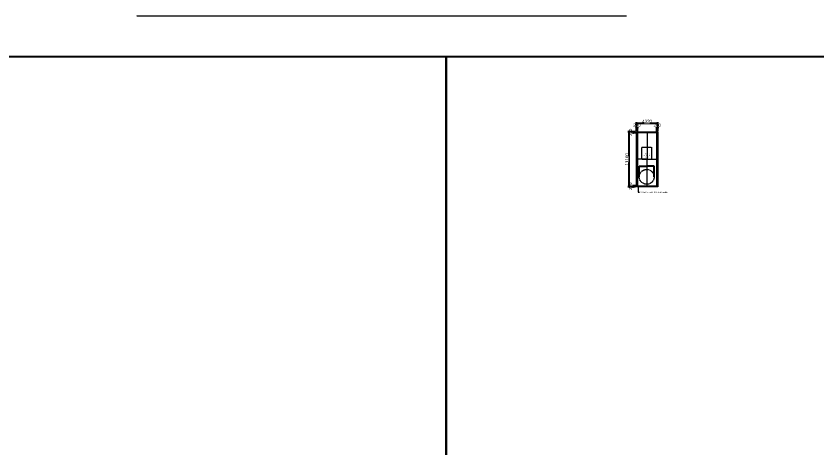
# Model space of a CAD drawing. Header units: millimetres. Extents: x 14826 to 891005, y -311366 to 56117.
# Drawn here: x 413278 to 574868, y -127624 to -40512 of the extents above; entities that cross this region are included whole.
import ezdxf

# ---------------------------------------------------------------- set-up
doc = ezdxf.new("R2010")
doc.units = ezdxf.units.MM
doc.linetypes.add('Hidden', pattern=[7.14375, 4.7625, -2.38125])
for name, color, linetype, lineweight in [('A-ANNO-DIMS', 7, 'Continuous', 9), ('A-DETL-HDLN', 7, 'Hidden', 9), ('A-WALL', 7, 'Continuous', 9), ('G-ANNO-TEXT', 7, 'Continuous', 9), ('S-FLOR-SYMB', 7, 'Continuous', 9), ('S-FNDN-IDEN', 7, 'Continuous', 9)]:
    doc.layers.add(name, color=color, linetype=linetype, lineweight=lineweight)
doc.styles.add('Arial', font='arial.ttf', dxfattribs={"height": 636.361708})
doc.styles.add('Arial_1', font='arial.ttf', dxfattribs={"height": 636.4})
doc.dimstyles.new('Greene_Arch_tick_-_2_5mm_Arial', dxfattribs={"dimscale": 304.8, "dimtxt": 255.06485, "dimasz": 0.656168, "dimexe": 0.787402, "dimexo": 0.492126, "dimgap": 0.246063, "dimtad": 1, "dimdec": 0, "dimzin": 0, "dimdsep": 46, "dimtxsty": 'Arial', "dimblk1": 'OBLIQUE', "dimblk2": 'OBLIQUE', "dimsah": 1, "dimcen": 0.09, "dimazin": 0, "dimtfac": 1, "dimtdec": 4, "dimtix": 1, "dimtmove": 0, "dimatfit": 3, "dimfxl": 1, "dimtvp": 1, "dimtfill": 1, "dimtolj": 1, "dimtzin": 0, "dimarcsym": 2})
doc.dimstyles.get("Standard").update_dxf_attribs({"dimtxt": 0.18, "dimasz": 0.18, "dimexe": 0.18, "dimexo": 0.0625, "dimgap": 0.09, "dimtad": 0, "dimtih": 1, "dimtoh": 1, "dimdec": 4, "dimzin": 0, "dimdsep": 46, "dimtxsty": 'Standard', "dimcen": 0.09, "dimadec": 0, "dimazin": 0, "dimtfac": 1, "dimtdec": 4, "dimtofl": 0, "dimtmove": 0, "dimatfit": 3, "dimfxl": 1, "dimtolj": 1, "dimtzin": 0, "dimarcsym": 0})

# ---------------------------------------------------------------- blocks, each defined once
blk = doc.blocks.new('_Oblique')
at = {"color": 0, "linetype": 'ByBlock', "lineweight": -2}
blk.add_line((-0.5, -0.5), (0.5, 0.5), dxfattribs=at)
blk = doc.blocks.new('*D578')
at = {"layer": 'A-ANNO-DIMS', "color": 0, "lineweight": -2, "transparency": 16777216}
for p, q in [((538589, -62977), (538389, -62977)), ((538589, -63773), (538589, -62737)), ((538589, -62977), (538789, -62977)), ((538789, -63973), (538789, -62737)), ((538789, -62977), (538989, -62977))]:
    blk.add_line(p, q, dxfattribs=at)
at = {"layer": 'Defpoints', "color": 0, "transparency": 16777216}
for p in [(538589, -63923), (538789, -64123)]:
    blk.add_point(p, dxfattribs=at)
at = {"layer": 'A-ANNO-DIMS', "color": 0, "lineweight": -2, "transparency": 16777216, "xscale": 200, "yscale": 200, "zscale": 200}
blk.add_blockref('_Oblique', (538589, -62977), dxfattribs=at)
at = {"layer": 'A-ANNO-DIMS', "color": 0, "lineweight": -2, "transparency": 16777216, "xscale": 200, "yscale": 200, "zscale": 200, "rotation": 180}
blk.add_blockref('_Oblique', (538789, -62977), dxfattribs=at)
at = {"layer": 'A-ANNO-DIMS', "color": 0, "transparency": 16777216, "insert": (538689, -62577), "char_height": 636.4, "width": 692.21, "attachment_point": 5, "style": 'Arial', "bg_fill": 3, "box_fill_scale": 1.1, "bg_fill_color": 256, "bg_fill_true_color": 13158600, "bg_fill_transparency": 0}
blk.add_mtext('\\A1;200', dxfattribs=at)
at = {"layer": 'Defpoints', "color": 0, "transparency": 16777216}
blk.add_point((538789, -62977), dxfattribs=at)
blk = doc.blocks.new('*D579')
at = {"layer": 'A-ANNO-DIMS', "color": 0, "lineweight": -2, "transparency": 16777216}
for p, q in [((542709, -62977), (542509, -62977)), ((542709, -63973), (542709, -62737)), ((542709, -62977), (542909, -62977)), ((542909, -63773), (542909, -62737)), ((542909, -62977), (543109, -62977))]:
    blk.add_line(p, q, dxfattribs=at)
at = {"layer": 'Defpoints', "color": 0, "transparency": 16777216}
for p in [(542709, -64123), (542909, -63923)]:
    blk.add_point(p, dxfattribs=at)
at = {"layer": 'A-ANNO-DIMS', "color": 0, "lineweight": -2, "transparency": 16777216, "xscale": 200, "yscale": 200, "zscale": 200}
blk.add_blockref('_Oblique', (542709, -62977), dxfattribs=at)
at = {"layer": 'A-ANNO-DIMS', "color": 0, "lineweight": -2, "transparency": 16777216, "xscale": 200, "yscale": 200, "zscale": 200, "rotation": 180}
blk.add_blockref('_Oblique', (542909, -62977), dxfattribs=at)
at = {"layer": 'A-ANNO-DIMS', "color": 0, "transparency": 16777216, "insert": (542809, -62577), "char_height": 636.4, "width": 692.21, "attachment_point": 5, "style": 'Arial', "bg_fill": 3, "box_fill_scale": 1.1, "bg_fill_color": 256, "bg_fill_true_color": 13158600, "bg_fill_transparency": 0}
blk.add_mtext('\\A1;200', dxfattribs=at)
at = {"layer": 'Defpoints', "color": 0, "transparency": 16777216}
blk.add_point((542909, -62977), dxfattribs=at)
blk = doc.blocks.new('*D580')
at = {"layer": 'A-ANNO-DIMS', "color": 0, "lineweight": -2, "transparency": 16777216}
for p, q in [((538439, -63923), (537567, -63923)), ((538639, -64123), (537567, -64123)), ((537807, -63923), (537807, -63723)), ((537807, -63923), (537807, -64123)), ((537807, -64123), (537807, -64323))]:
    blk.add_line(p, q, dxfattribs=at)
at = {"layer": 'Defpoints', "color": 0, "transparency": 16777216}
blk.add_point((538789, -64123), dxfattribs=at)
at = {"layer": 'A-ANNO-DIMS', "color": 0, "lineweight": -2, "transparency": 16777216, "xscale": 200, "yscale": 200, "zscale": 200}
for p, rotation in [((537807, -63923), 270), ((537807, -64123), 90)]:
    blk.add_blockref('_Oblique', p, dxfattribs=dict(at, rotation=rotation))
at = {"layer": 'A-ANNO-DIMS', "color": 0, "transparency": 16777216, "insert": (537407, -64023), "char_height": 636.4, "width": 692.21, "attachment_point": 5, "rotation": 90, "style": 'Arial', "bg_fill": 3, "box_fill_scale": 1.1, "bg_fill_color": 256, "bg_fill_true_color": 13158600, "bg_fill_transparency": 0}
blk.add_mtext('\\A1;200', dxfattribs=at)
at = {"layer": 'Defpoints', "color": 0, "transparency": 16777216}
for p in [(537807, -64123), (538589, -63923)]:
    blk.add_point(p, dxfattribs=at)
blk = doc.blocks.new('*D581')
at = {"layer": 'A-ANNO-DIMS', "color": 0, "lineweight": -2, "transparency": 16777216}
for p, q in [((538639, -74823), (537567, -74823)), ((538439, -75023), (537567, -75023)), ((537807, -74823), (537807, -74623)), ((537807, -74823), (537807, -75023)), ((537807, -75023), (537807, -75223))]:
    blk.add_line(p, q, dxfattribs=at)
at = {"layer": 'Defpoints', "color": 0, "transparency": 16777216}
blk.add_point((538789, -74823), dxfattribs=at)
at = {"layer": 'A-ANNO-DIMS', "color": 0, "lineweight": -2, "transparency": 16777216, "xscale": 200, "yscale": 200, "zscale": 200}
for p, rotation in [((537807, -74823), 270), ((537807, -75023), 90)]:
    blk.add_blockref('_Oblique', p, dxfattribs=dict(at, rotation=rotation))
at = {"layer": 'A-ANNO-DIMS', "color": 0, "transparency": 16777216, "insert": (537407, -74923), "char_height": 636.4, "width": 692.21, "attachment_point": 5, "rotation": 90, "style": 'Arial', "bg_fill": 3, "box_fill_scale": 1.1, "bg_fill_color": 256, "bg_fill_true_color": 13158600, "bg_fill_transparency": 0}
blk.add_mtext('\\A1;200', dxfattribs=at)
at = {"layer": 'Defpoints', "color": 0, "transparency": 16777216}
for p in [(537807, -75023), (538589, -75023)]:
    blk.add_point(p, dxfattribs=at)
blk = doc.blocks.new('*D582')
at = {"layer": 'A-ANNO-DIMS', "color": 0, "lineweight": -2, "transparency": 16777216}
for p, q in [((538439, -63923), (536835, -63923)), ((537075, -63923), (537075, -75023)), ((538439, -75023), (536835, -75023))]:
    blk.add_line(p, q, dxfattribs=at)
at = {"layer": 'Defpoints', "color": 0, "transparency": 16777216}
for p in [(538589, -63923), (537075, -75023), (538589, -75023)]:
    blk.add_point(p, dxfattribs=at)
at = {"layer": 'A-ANNO-DIMS', "color": 0, "lineweight": -2, "transparency": 16777216, "xscale": 200, "yscale": 200, "zscale": 200}
for p, rotation in [((537075, -63923), 90), ((537075, -75023), 270)]:
    blk.add_blockref('_Oblique', p, dxfattribs=dict(at, rotation=rotation))
at = {"layer": 'A-ANNO-DIMS', "color": 0, "transparency": 16777216, "insert": (536676, -69473), "char_height": 636.4, "width": 1153.68, "attachment_point": 5, "rotation": 90, "style": 'Arial', "bg_fill": 3, "box_fill_scale": 1.1, "bg_fill_color": 256, "bg_fill_true_color": 13158600, "bg_fill_transparency": 0}
blk.add_mtext('\\A1;11100', dxfattribs=at)
blk = doc.blocks.new('*D583')
at = {"layer": 'A-ANNO-DIMS', "color": 0, "lineweight": -2, "transparency": 16777216}
for p, q in [((538589, -63773), (538589, -61965)), ((538589, -62205), (542909, -62205)), ((542909, -63773), (542909, -61965))]:
    blk.add_line(p, q, dxfattribs=at)
at = {"layer": 'Defpoints', "color": 0, "transparency": 16777216}
for p in [(542909, -62205), (538589, -63923), (542909, -63923)]:
    blk.add_point(p, dxfattribs=at)
at = {"layer": 'A-ANNO-DIMS', "color": 0, "lineweight": -2, "transparency": 16777216, "xscale": 200, "yscale": 200, "zscale": 200, "rotation": 180}
blk.add_blockref('_Oblique', (538589, -62205), dxfattribs=at)
at = {"layer": 'A-ANNO-DIMS', "color": 0, "lineweight": -2, "transparency": 16777216, "xscale": 200, "yscale": 200, "zscale": 200}
blk.add_blockref('_Oblique', (542909, -62205), dxfattribs=at)
at = {"layer": 'A-ANNO-DIMS', "color": 0, "transparency": 16777216, "insert": (540749, -61805), "char_height": 636.4, "width": 922.94, "attachment_point": 5, "style": 'Arial', "bg_fill": 3, "box_fill_scale": 1.1, "bg_fill_color": 256, "bg_fill_true_color": 13158600, "bg_fill_transparency": 0}
blk.add_mtext('\\A1;4320', dxfattribs=at)
blk = doc.blocks.new('M_Span Direction - One Way Slab-366916-LIME SYSTEM _ MIXED SLURRY S1_S2')
at = {"layer": 'S-FLOR-SYMB'}
for points in [[(-18.5, 0.8), (-18.5, 0), (-21.6, 0)], [(18.5, -0.8), (18.5, 0), (21.6, 0)]]:
    blk.add_hatch(color=256, dxfattribs=at).paths.add_polyline_path(points)
for p, q in [((0, 55.5), (-1.1, 54.4)), ((0, 55.5), (1.1, 54.4)), ((0, 55.5), (0, 0)), ((-18.5, 0.8), (-21.6, 0)), ((-18.5, 0), (-18.5, 0.8)), ((0, -55.5), (0, 0)), ((18.5, -0.8), (21.6, 0)), ((18.5, 0), (18.5, -0.8)), ((0, 0), (-21.6, 0)), ((0, 0), (21.6, 0)), ((0, -55.5), (-1.1, -54.4)), ((0, -55.5), (1.1, -54.4))]:
    blk.add_line(p, q, dxfattribs=at)
blk = doc.blocks.new('*D584')
at = {"color": 0, "lineweight": -2, "transparency": 16777216}
for p, q in [((539172, -73027), (539172, -70888)), ((539172, -70888), (540671, -70888)), ((542172, -70888), (540673, -70888)), ((542172, -73027), (542172, -70888))]:
    blk.add_line(p, q, dxfattribs=at)
at = {"color": 0, "transparency": 16777216}
for points in [[(539172, -70888), (539172, -70889), (539172, -70888)], [(542172, -70888), (542172, -70889), (542172, -70888)]]:
    blk.add_solid(points, dxfattribs=at)
at = {"layer": 'Defpoints', "color": 0, "transparency": 16777216}
for p in [(542172, -70888), (539172, -73028), (542172, -73028)]:
    blk.add_point(p, dxfattribs=at)
at = {"color": 0, "transparency": 16777216, "insert": (540672, -70888), "char_height": 0.18, "attachment_point": 5}
blk.add_mtext('\\A1;3000.0000', dxfattribs=at)

msp = doc.modelspace()

# ---------------------------------------------------------------- hatches: boundary and pattern name
at = {"layer": 'A-WALL', "true_color": 0xc0c0c0}
for points in [[(542909.13858, -64123.13306), (542909.13858, -63923.13306), (538589.13858, -63923.13306), (538589.13858, -64123.13306), (542709.13858, -64123.13306)], [(538589.13858, -74823.13306), (538789.13858, -74823.13306), (538789.13858, -64123.13306), (538589.13858, -64123.13306)], [(542909.13858, -75023.13306), (542909.13858, -64123.13306), (542709.13858, -64123.13306), (542709.13858, -75023.13306)], [(542709.13858, -75023.13306), (542709.13858, -74823.13306), (538589.13858, -74823.13306), (538589.13858, -75023.13306), (540697.84673, -75023.13306)]]:
    msp.add_hatch(color=9, dxfattribs=at).paths.add_polyline_path(points)

# ---------------------------------------------------------------- linework, layer by layer
at = {"color": 1}
for points in [[(500161.06418, -48744.0032), (369879.79872, -48744.0032), (369879.79872, -136284.53271), (500161.06418, -136284.53271)], [(630442.32963, -48744.0032), (500161.06418, -48744.0032), (500161.06418, -136284.53271), (630442.32963, -136284.53271)]]:
    msp.add_lwpolyline(points, close=True, dxfattribs=at)
at = {"layer": 'A-DETL-HDLN'}
for p, q in [((437631.08611, -40511.94328), (536605.11059, -40511.94328)), ((539672.03027, -67028.73065), (541672.02224, -67028.73065)), ((539672.03027, -69528.71179), (539672.03027, -67028.73065)), ((541672.02224, -67028.73065), (541672.02224, -69528.71179)), ((541672.02224, -69528.71179), (539672.03027, -69528.71179))]:
    msp.add_line(p, q, dxfattribs=at)
msp.add_circle((540672.04533, -73027.52446), 1500, dxfattribs=at)
at = {"layer": 'A-WALL'}
for p, q in [((538589.13858, -63923.13306), (542909.13858, -63923.13306)), ((538589.13858, -75023.13306), (538589.13858, -63923.13306)), ((542709.13858, -64123.13306), (538789.13858, -64123.13306)), ((538789.13858, -64123.13306), (538789.13858, -74823.13306)), ((542709.13858, -74823.13306), (542709.13858, -64123.13306)), ((542909.13858, -63923.13306), (542909.13858, -75023.13306)), ((542909.13858, -75023.13306), (538589.13858, -75023.13306)), ((538789.13858, -74823.13306), (542709.13858, -74823.13306))]:
    msp.add_line(p, q, dxfattribs=at)

# ---------------------------------------------------------------- texts
at = {"layer": 'S-FNDN-IDEN', "char_height": 200, "attachment_point": 1, "style": 'Arial_1'}
for s, insert, width in [('Foundation', (540031.63858, -68605.2164), 1731.645), ('150mm', (540269.76358, -68281.10181), 1154.43), ('Slab', (540461.5865, -68929.33098), 697.468125)]:
    msp.add_mtext(s, dxfattribs=dict(at, insert=insert, width=width))

# ---------------------------------------------------------------- next in the draw order: dimensions: what is measured, and where the dimension line sits
at = {"layer": 'A-ANNO-DIMS'}
for base, p1, p2, picture, middle in [((538789.13858, -62977.27954), (538589.13858, -63923.13306), (538789.13858, -64123.13306), '*D578', (538689.13858, -62577.37044)), ((542909.13858, -62977.27954), (542709.13858, -64123.13306), (542909.13858, -63923.13306), '*D579', (542809.13858, -62577.37044))]:
    dim = msp.add_linear_dim(base=base, p1=p1, p2=p2, dimstyle='Greene_Arch_tick_-_2_5mm_Arial', override={"dimpost": '<>', "dimfxl": 282.842712}, dxfattribs=at)
    dim.commit()
    dim.dimension.update_dxf_attribs({"geometry": picture, "text_midpoint": middle})
dim = msp.add_linear_dim(base=(537807.39659, -75023.13306), p1=(538789.13858, -74823.13306), p2=(538589.13858, -75023.13306), angle=90, dimstyle='Greene_Arch_tick_-_2_5mm_Arial', override={"dimpost": '<>', "dimfxl": 282.842712}, dxfattribs=at)
dim.commit()
dim.dimension.update_dxf_attribs({"geometry": '*D581', "text_midpoint": (537407.48749, -74923.13306)})

# ---------------------------------------------------------------- next in the draw order: linework, layer by layer
at = {"layer": 'G-ANNO-TEXT'}
msp.add_line((538940.39567, -76145.33956), (539235.72308, -76145.33956), dxfattribs=at)

# ---------------------------------------------------------------- next in the draw order: dimensions: what is measured, and where the dimension line sits
at = {"layer": 'A-ANNO-DIMS'}
dim = msp.add_linear_dim(base=(537807.39659, -64123.13306), p1=(538589.13858, -63923.13306), p2=(538789.13858, -64123.13306), angle=90, dimstyle='Greene_Arch_tick_-_2_5mm_Arial', override={"dimpost": '<>', "dimfxl": 282.842712}, dxfattribs=at)
dim.commit()
dim.dimension.update_dxf_attribs({"geometry": '*D580', "text_midpoint": (537407.48749, -64023.13306)})

# ---------------------------------------------------------------- next in the draw order: dimensions: what is measured, and where the dimension line sits
dim = msp.add_linear_dim(base=(537075.49274, -75023.13306), p1=(538589.13858, -63923.13306), p2=(538589.13858, -75023.13306), angle=90, dimstyle='Greene_Arch_tick_-_2_5mm_Arial', override={"dimpost": '<>', "dimfxl": 11100}, dxfattribs=at)
dim.commit()
dim.dimension.update_dxf_attribs({"geometry": '*D582', "text_midpoint": (536675.58364, -69473.13306)})

# ---------------------------------------------------------------- next in the draw order: hatches: boundary and pattern name
at = {"layer": 'G-ANNO-TEXT'}
msp.add_hatch(color=256, dxfattribs=at).paths.add_polyline_path([(538940.39567, -74983.08643), (538886.80583, -75183.08643), (538993.98551, -75183.08643)])

# ---------------------------------------------------------------- next in the draw order: linework, layer by layer
for p, q in [((538940.39567, -74983.08643), (538886.80583, -75183.08643)), ((538886.80583, -75183.08643), (538993.98551, -75183.08643)), ((538993.98551, -75183.08643), (538940.39567, -74983.08643)), ((538940.39567, -74983.08643), (538940.39567, -76145.33956))]:
    msp.add_line(p, q, dxfattribs=at)

# ---------------------------------------------------------------- next in the draw order: dimensions: what is measured, and where the dimension line sits
at = {"color": 2}
dim = msp.add_linear_dim(base=(542172.04533, -70888.4989), p1=(539172.04533, -73027.52446), p2=(542172.04533, -73027.52446), dimstyle='Standard', dxfattribs=at)
dim.commit()
dim.dimension.update_dxf_attribs({"geometry": '*D584', "text_midpoint": (540672.04533, -70888.4989)})
at = {"layer": 'A-ANNO-DIMS'}
dim = msp.add_linear_dim(base=(542909.13858, -62204.85958), p1=(538589.13858, -63923.13306), p2=(542909.13858, -63923.13306), dimstyle='Greene_Arch_tick_-_2_5mm_Arial', override={"dimpost": '<>', "dimfxl": 4320}, dxfattribs=at)
dim.commit()
dim.dimension.update_dxf_attribs({"geometry": '*D583', "text_midpoint": (540749.13858, -61804.73344)})

# ---------------------------------------------------------------- next in the draw order: block references
at = {"layer": 'S-FLOR-SYMB', "xscale": 99.99999999999993, "yscale": 99.99999999999993, "zscale": 99.99999999999993}
msp.add_blockref('M_Span Direction - One Way Slab-366916-LIME SYSTEM _ MIXED SLURRY S1_S2', (540749.13858, -69473.13306), dxfattribs=at)

# ---------------------------------------------------------------- next in the draw order: texts
at = {"layer": 'G-ANNO-TEXT', "insert": (539438.92308, -76020.33956), "char_height": 250, "width": 6621.93875, "attachment_point": 1, "style": 'Arial', "bg_fill": 3, "box_fill_scale": 1.25, "bg_fill_color": 256, "bg_fill_true_color": 13158600, "bg_fill_transparency": 0}
msp.add_mtext('200WIDE x 500HIGH BUND WALL', dxfattribs=at)

doc.saveas('drawing.dxf')
